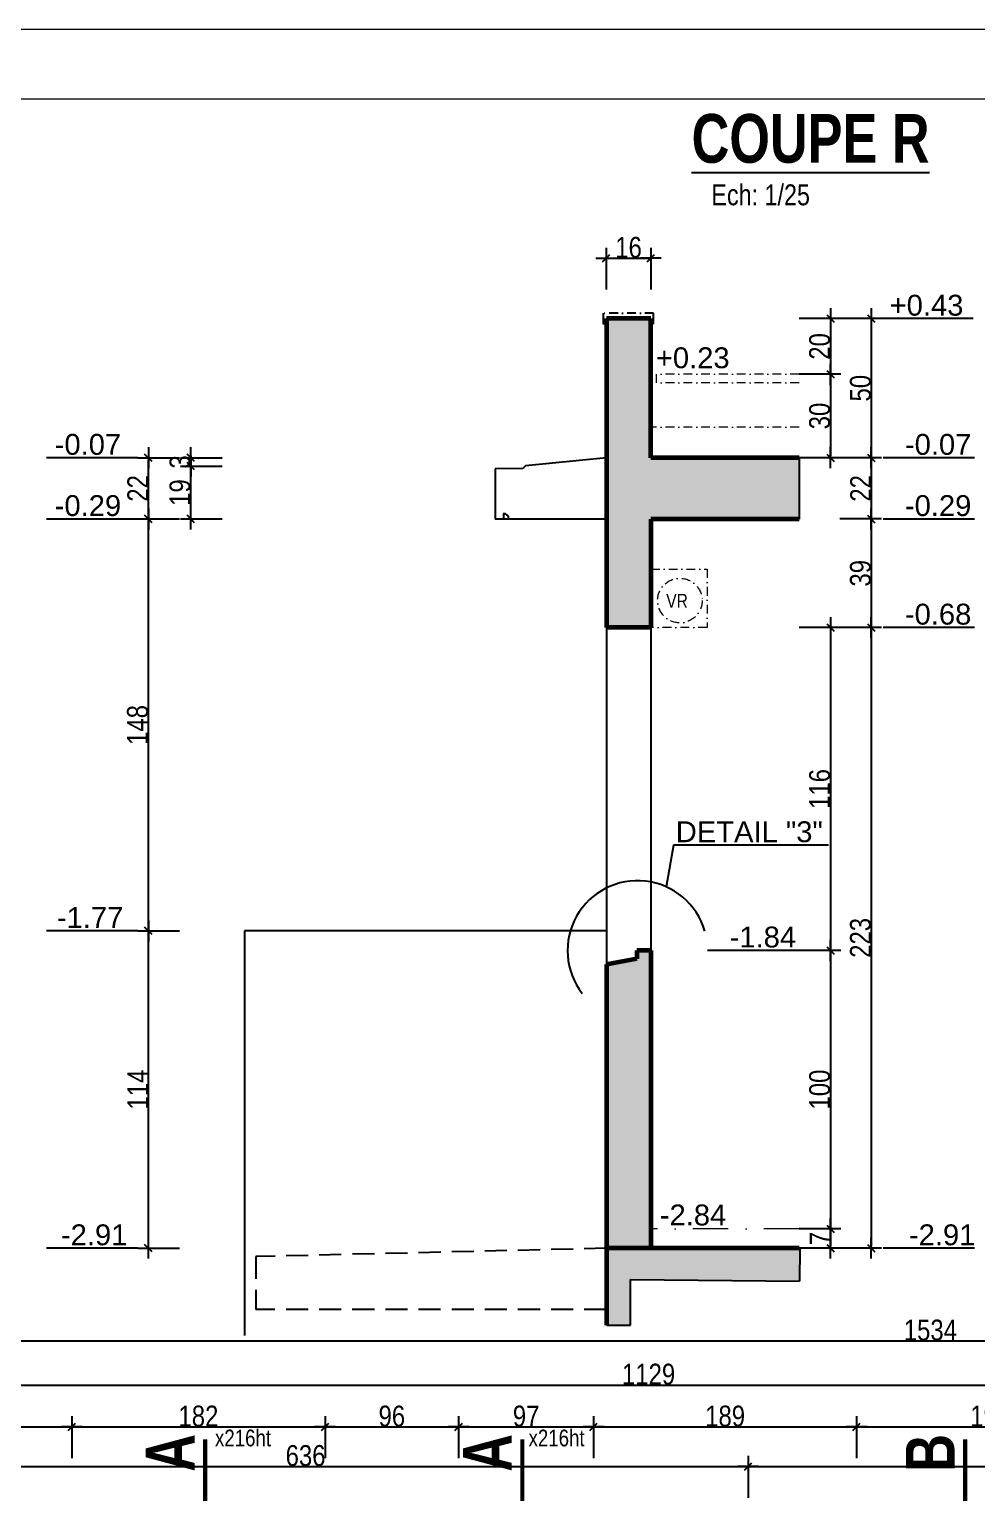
# Model space of a CAD drawing. Header units: centimetres. Extents: x 38820 to 82487, y -36363 to -12804.
# Drawn here: x 49311 to 49992, y -19890 to -18827 of the extents above; entities that cross this region are included whole.
import ezdxf
from ezdxf.enums import TextEntityAlignment as Align

# ---------------------------------------------------------------- set-up
doc = ezdxf.new("R2010")
doc.units = ezdxf.units.CM
doc.header["$LTSCALE"] = 0.5
for name, pattern in [('CACHE2', [4.7625, 3.175, -1.5875]), ('TIRETPT2', [12.7, 6.35, -3.175, 0, -3.175]), ('TIRETPTX2', [50.8, 25.4, -12.7, 0, -12.7])]:
    doc.linetypes.add(name, pattern=pattern)
doc.layers.get('DEFPOINTS').update_dxf_attribs({"linetype": 'CONTINUOUS'})
for name, color, linetype, lineweight in [('01_Cad_1_', 5, 'CONTINUOUS', 9), ('01_murs_coup', 5, 'CONTINUOUS', 60), ('01_tram_axes', 2, 'TIRETPTX2', 9)]:
    doc.layers.add(name, color=color, linetype=linetype, lineweight=lineweight)
for name, color, linetype in [('01_cote_gen', 4, 'CONTINUOUS'), ('01_linteaux', 2, 'CONTINUOUS'), ('01_poch_BN', 9, 'CONTINUOUS'), ('01_texte', 230, 'CONTINUOUS'), ('AA_COTES', 2, 'CONTINUOUS')]:
    doc.layers.add(name, color=color, linetype=linetype)
doc.styles.add('ARIAL', font='arial.ttf')
doc.styles.add('impact', font='impact.ttf')
doc.styles.add('MATTE_TXT', font='arial.ttf')
doc.styles.add('STYLE2', font='ARIALN.TTF')
doc.dimstyles.new('JB25', dxfattribs={"dimscale": 0.1, "dimtxt": 150, "dimasz": 15, "dimexe": 0.1, "dimexo": 0.1, "dimgap": 0.09, "dimtad": 1, "dimdec": 1, "dimlfac": 0.5, "dimdsep": 46, "dimtxsty": 'STYLE2', "dimblk1": 'BOND_G', "dimblk2": 'BOND_D', "dimsah": 1, "dimcen": 1.5, "dimdle": 0.01, "dimse1": 1, "dimse2": 1, "dimclrd": 4, "dimclre": 2, "dimclrt": 6, "dimazin": 2, "dimtfac": 2.333333, "dimtdec": 1, "dimtix": 1, "dimtmove": 2, "dimatfit": 3, "dimldrblk": 'BOND_G', "dimfxl": 1, "dimtolj": 1, "dimtzin": 0, "dimarcsym": 0})
doc.dimstyles.new('JB50', dxfattribs={"dimscale": 0.1, "dimtxt": 150, "dimasz": 15, "dimexe": 0.1, "dimexo": 0.1, "dimgap": 0.09, "dimtad": 1, "dimdec": 1, "dimdsep": 46, "dimtxsty": 'STYLE2', "dimblk1": 'BOND_G', "dimblk2": 'BOND_D', "dimsah": 1, "dimcen": 1.5, "dimdle": 0.01, "dimse1": 1, "dimse2": 1, "dimclrd": 4, "dimclre": 2, "dimclrt": 6, "dimazin": 2, "dimtfac": 2.333333, "dimtdec": 1, "dimtix": 1, "dimtmove": 2, "dimatfit": 3, "dimldrblk": 'BOND_G', "dimfxl": 1, "dimtolj": 1, "dimtzin": 0, "dimarcsym": 0})

# ---------------------------------------------------------------- blocks, each defined once
blk = doc.blocks.new('BOND_G')
at = {"layer": 'AA_COTES', "color": 0}
for p, q in [((0, -5), (0, 15)), ((5, 0), (-5, 0)), ((1.77, 1.77), (-1.77, -1.77))]:
    blk.add_line(p, q, dxfattribs=at)
blk = doc.blocks.new('BOND_D')
at = {"layer": 'AA_COTES', "color": 0}
for p, q in [((5, 0), (-5, 0)), ((-1.77, -1.77), (1.77, 1.77)), ((0, 5), (0, -15))]:
    blk.add_line(p, q, dxfattribs=at)
blk = doc.blocks.new('*D1467')
at = {"layer": '01_linteaux', "color": 4, "lineweight": -2, "transparency": 16777216}
blk.add_line((49193.1, -19769.2), (50724.1, -19769.2), dxfattribs=at)
at = {"layer": 'DEFPOINTS', "color": 0}
for p in [(50725.6, -19769.2), (49191.6, -19903.2), (50725.6, -19907.7)]:
    blk.add_point(p, dxfattribs=at)
at = {"layer": '01_linteaux', "color": 4, "lineweight": -2, "transparency": 16777216, "xscale": 1.5, "yscale": 1.5, "zscale": 1.5, "rotation": 180}
blk.add_blockref('BOND_G', (49191.6, -19769.2), dxfattribs=at)
at = {"layer": '01_linteaux', "color": 4, "lineweight": -2, "transparency": 16777216, "xscale": 1.5, "yscale": 1.5, "zscale": 1.5}
blk.add_blockref('BOND_D', (50725.6, -19769.2), dxfattribs=at)
at = {"layer": '01_linteaux', "color": 6, "transparency": 16777216, "insert": (49958.6, -19761.5), "char_height": 15, "attachment_point": 5, "style": 'STYLE2'}
blk.add_mtext('\\A1;1534', dxfattribs=at)
blk = doc.blocks.new('*D1494')
at = {"layer": '01_cote_gen', "color": 4, "lineweight": -2, "transparency": 16777216}
blk.add_line((49193.1, -19800.9), (50319.1, -19800.9), dxfattribs=at)
at = {"layer": 'DEFPOINTS', "color": 0}
for p in [(49191.6, -19791.7), (50320.6, -19800.9), (50320.6, -19914)]:
    blk.add_point(p, dxfattribs=at)
at = {"layer": '01_cote_gen', "color": 4, "lineweight": -2, "transparency": 16777216, "xscale": 1.5, "yscale": 1.5, "zscale": 1.5, "rotation": 180}
blk.add_blockref('BOND_G', (49191.6, -19800.9), dxfattribs=at)
at = {"layer": '01_cote_gen', "color": 4, "lineweight": -2, "transparency": 16777216, "xscale": 1.5, "yscale": 1.5, "zscale": 1.5}
blk.add_blockref('BOND_D', (50320.6, -19800.9), dxfattribs=at)
at = {"layer": '01_cote_gen', "color": 6, "transparency": 16777216, "insert": (49756.1, -19793.2), "char_height": 15, "attachment_point": 5, "style": 'STYLE2'}
blk.add_mtext('\\A1;1129', dxfattribs=at)
blk = doc.blocks.new('*D1497')
at = {"layer": '01_cote_gen', "color": 4, "lineweight": -2, "transparency": 16777216}
blk.add_line((49193.1, -19830.9), (49340.1, -19830.9), dxfattribs=at)
at = {"layer": 'DEFPOINTS', "color": 0}
for p in [(49341.6, -19830.9), (49191.6, -19856.5), (49341.6, -19856.5)]:
    blk.add_point(p, dxfattribs=at)
at = {"layer": '01_cote_gen', "color": 4, "lineweight": -2, "transparency": 16777216, "xscale": 1.5, "yscale": 1.5, "zscale": 1.5, "rotation": 180}
blk.add_blockref('BOND_G', (49191.6, -19830.9), dxfattribs=at)
at = {"layer": '01_cote_gen', "color": 4, "lineweight": -2, "transparency": 16777216, "xscale": 1.5, "yscale": 1.5, "zscale": 1.5}
blk.add_blockref('BOND_D', (49341.6, -19830.9), dxfattribs=at)
at = {"layer": '01_cote_gen', "color": 6, "transparency": 16777216, "insert": (49266.6, -19823.3), "char_height": 15, "attachment_point": 5, "style": 'STYLE2'}
blk.add_mtext('\\A1;150', dxfattribs=at)
blk = doc.blocks.new('*D1498')
at = {"layer": '01_cote_gen', "color": 4, "lineweight": -2, "transparency": 16777216}
blk.add_line((49343.1, -19830.9), (49522.1, -19830.9), dxfattribs=at)
at = {"layer": 'DEFPOINTS', "color": 0}
for p in [(49523.6, -19830.9), (49341.6, -19853.4), (49523.6, -19856.5)]:
    blk.add_point(p, dxfattribs=at)
at = {"layer": '01_cote_gen', "color": 4, "lineweight": -2, "transparency": 16777216, "xscale": 1.5, "yscale": 1.5, "zscale": 1.5, "rotation": 180}
blk.add_blockref('BOND_G', (49341.6, -19830.9), dxfattribs=at)
at = {"layer": '01_cote_gen', "color": 4, "lineweight": -2, "transparency": 16777216, "xscale": 1.5, "yscale": 1.5, "zscale": 1.5}
blk.add_blockref('BOND_D', (49523.6, -19830.9), dxfattribs=at)
at = {"layer": '01_cote_gen', "color": 6, "transparency": 16777216, "insert": (49432.6, -19823.3), "char_height": 15, "attachment_point": 5, "style": 'STYLE2'}
blk.add_mtext('\\A1;182', dxfattribs=at)
blk = doc.blocks.new('*D1499')
at = {"layer": '01_cote_gen', "color": 4, "lineweight": -2, "transparency": 16777216}
blk.add_line((49525.1, -19830.9), (49618.1, -19830.9), dxfattribs=at)
at = {"layer": 'DEFPOINTS', "color": 0}
for p in [(49619.6, -19830.9), (49523.6, -19856.5), (49619.6, -19856.5)]:
    blk.add_point(p, dxfattribs=at)
at = {"layer": '01_cote_gen', "color": 4, "lineweight": -2, "transparency": 16777216, "xscale": 1.5, "yscale": 1.5, "zscale": 1.5, "rotation": 180}
blk.add_blockref('BOND_G', (49523.6, -19830.9), dxfattribs=at)
at = {"layer": '01_cote_gen', "color": 4, "lineweight": -2, "transparency": 16777216, "xscale": 1.5, "yscale": 1.5, "zscale": 1.5}
blk.add_blockref('BOND_D', (49619.6, -19830.9), dxfattribs=at)
at = {"layer": '01_cote_gen', "color": 6, "transparency": 16777216, "insert": (49571.6, -19823.3), "char_height": 15, "attachment_point": 5, "style": 'STYLE2'}
blk.add_mtext('\\A1;96', dxfattribs=at)
blk = doc.blocks.new('*D1500')
at = {"layer": '01_cote_gen', "color": 4, "lineweight": -2, "transparency": 16777216}
blk.add_line((49621.1, -19830.9), (49715.1, -19830.9), dxfattribs=at)
at = {"layer": 'DEFPOINTS', "color": 0}
for p in [(49716.6, -19830.9), (49619.6, -19853.4), (49716.6, -19856.5)]:
    blk.add_point(p, dxfattribs=at)
at = {"layer": '01_cote_gen', "color": 4, "lineweight": -2, "transparency": 16777216, "xscale": 1.5, "yscale": 1.5, "zscale": 1.5, "rotation": 180}
blk.add_blockref('BOND_G', (49619.6, -19830.9), dxfattribs=at)
at = {"layer": '01_cote_gen', "color": 4, "lineweight": -2, "transparency": 16777216, "xscale": 1.5, "yscale": 1.5, "zscale": 1.5}
blk.add_blockref('BOND_D', (49716.6, -19830.9), dxfattribs=at)
at = {"layer": '01_cote_gen', "color": 6, "transparency": 16777216, "insert": (49668.1, -19823.3), "char_height": 15, "attachment_point": 5, "style": 'STYLE2'}
blk.add_mtext('\\A1;97', dxfattribs=at)
blk = doc.blocks.new('*D1501')
at = {"layer": '01_cote_gen', "color": 4, "lineweight": -2, "transparency": 16777216}
blk.add_line((49718.1, -19830.9), (49904.1, -19830.9), dxfattribs=at)
at = {"layer": 'DEFPOINTS', "color": 0}
for p in [(49905.6, -19830.9), (49716.6, -19856.5), (49905.6, -19856.5)]:
    blk.add_point(p, dxfattribs=at)
at = {"layer": '01_cote_gen', "color": 4, "lineweight": -2, "transparency": 16777216, "xscale": 1.5, "yscale": 1.5, "zscale": 1.5, "rotation": 180}
blk.add_blockref('BOND_G', (49716.6, -19830.9), dxfattribs=at)
at = {"layer": '01_cote_gen', "color": 4, "lineweight": -2, "transparency": 16777216, "xscale": 1.5, "yscale": 1.5, "zscale": 1.5}
blk.add_blockref('BOND_D', (49905.6, -19830.9), dxfattribs=at)
at = {"layer": '01_cote_gen', "color": 6, "transparency": 16777216, "insert": (49811.1, -19823.3), "char_height": 15, "attachment_point": 5, "style": 'STYLE2'}
blk.add_mtext('\\A1;189', dxfattribs=at)
blk = doc.blocks.new('*D1502')
at = {"layer": '01_cote_gen', "color": 4, "lineweight": -2, "transparency": 16777216}
blk.add_line((49907.1, -19830.9), (50096.1, -19830.9), dxfattribs=at)
at = {"layer": 'DEFPOINTS', "color": 0}
for p in [(50097.6, -19830.9), (49905.6, -20134), (50097.6, -20134)]:
    blk.add_point(p, dxfattribs=at)
at = {"layer": '01_cote_gen', "color": 4, "lineweight": -2, "transparency": 16777216, "xscale": 1.5, "yscale": 1.5, "zscale": 1.5, "rotation": 180}
blk.add_blockref('BOND_G', (49905.6, -19830.9), dxfattribs=at)
at = {"layer": '01_cote_gen', "color": 4, "lineweight": -2, "transparency": 16777216, "xscale": 1.5, "yscale": 1.5, "zscale": 1.5}
blk.add_blockref('BOND_D', (50097.6, -19830.9), dxfattribs=at)
at = {"layer": '01_cote_gen', "color": 6, "transparency": 16777216, "insert": (50001.6, -19823.3), "char_height": 15, "attachment_point": 5, "style": 'STYLE2'}
blk.add_mtext('\\A1;192', dxfattribs=at)
blk = doc.blocks.new('*D1504')
at = {"layer": '01_cote_gen', "color": 4, "lineweight": -2, "transparency": 16777216}
blk.add_line((49193.1, -19859.4), (49826.1, -19859.4), dxfattribs=at)
at = {"layer": 'DEFPOINTS', "color": 0}
for p in [(49827.6, -19859.4), (49191.6, -19881.9), (49827.6, -19914)]:
    blk.add_point(p, dxfattribs=at)
at = {"layer": '01_cote_gen', "color": 4, "lineweight": -2, "transparency": 16777216, "xscale": 1.5, "yscale": 1.5, "zscale": 1.5, "rotation": 180}
blk.add_blockref('BOND_G', (49191.6, -19859.4), dxfattribs=at)
at = {"layer": '01_cote_gen', "color": 4, "lineweight": -2, "transparency": 16777216, "xscale": 1.5, "yscale": 1.5, "zscale": 1.5}
blk.add_blockref('BOND_D', (49827.6, -19859.4), dxfattribs=at)
at = {"layer": '01_cote_gen', "color": 6, "transparency": 16777216, "insert": (49509.6, -19851.7), "char_height": 15, "attachment_point": 5, "style": 'STYLE2'}
blk.add_mtext('\\A1;636', dxfattribs=at)
blk = doc.blocks.new('*D1505')
at = {"layer": '01_cote_gen', "color": 4, "lineweight": -2, "transparency": 16777216}
blk.add_line((49829.1, -19859.4), (50319.1, -19859.4), dxfattribs=at)
at = {"layer": 'DEFPOINTS', "color": 0}
for p in [(50320.6, -19859.4), (49827.6, -19866.9), (50320.6, -19926.9)]:
    blk.add_point(p, dxfattribs=at)
at = {"layer": '01_cote_gen', "color": 4, "lineweight": -2, "transparency": 16777216, "xscale": 1.5, "yscale": 1.5, "zscale": 1.5, "rotation": 180}
blk.add_blockref('BOND_G', (49827.6, -19859.4), dxfattribs=at)
at = {"layer": '01_cote_gen', "color": 4, "lineweight": -2, "transparency": 16777216, "xscale": 1.5, "yscale": 1.5, "zscale": 1.5}
blk.add_blockref('BOND_D', (50320.6, -19859.4), dxfattribs=at)
at = {"layer": '01_cote_gen', "color": 6, "transparency": 16777216, "insert": (50104.1, -19851.7), "char_height": 15, "attachment_point": 5, "style": 'STYLE2'}
blk.add_mtext('\\A1;493', dxfattribs=at)
blk = doc.blocks.new('*D1710')
at = {"layer": '01_cote_gen', "color": 4, "lineweight": -2, "transparency": 16777216}
blk.add_line((49916, -19136.1), (49916, -19177.1), dxfattribs=at)
at = {"layer": 'DEFPOINTS', "color": 0}
for p in [(49924.6, -19134.6), (49864.2, -19178.6), (49916, -19178.6)]:
    blk.add_point(p, dxfattribs=at)
at = {"layer": '01_cote_gen', "color": 4, "lineweight": -2, "transparency": 16777216, "xscale": 1.5, "yscale": 1.5, "zscale": 1.5}
for name, p, rotation in [('BOND_G', (49916, -19134.6), 90), ('BOND_D', (49916, -19178.6), 270)]:
    blk.add_blockref(name, p, dxfattribs=dict(at, rotation=rotation))
at = {"layer": '01_cote_gen', "color": 6, "transparency": 16777216, "insert": (49908.5, -19156.6), "char_height": 15, "attachment_point": 5, "rotation": 90, "style": 'STYLE2'}
blk.add_mtext('\\A1;22', dxfattribs=at)
blk = doc.blocks.new('*D1711')
at = {"layer": '01_cote_gen', "color": 4, "lineweight": -2, "transparency": 16777216}
blk.add_line((49916, -19180.1), (49916, -19255.1), dxfattribs=at)
at = {"layer": 'DEFPOINTS', "color": 0}
for p in [(49893.5, -19178.6), (49741.7, -19256.6), (49916, -19256.6)]:
    blk.add_point(p, dxfattribs=at)
at = {"layer": '01_cote_gen', "color": 4, "lineweight": -2, "transparency": 16777216, "xscale": 1.5, "yscale": 1.5, "zscale": 1.5}
for name, p, rotation in [('BOND_G', (49916, -19178.6), 90), ('BOND_D', (49916, -19256.6), 270)]:
    blk.add_blockref(name, p, dxfattribs=dict(at, rotation=rotation))
at = {"layer": '01_cote_gen', "color": 6, "transparency": 16777216, "insert": (49908.4, -19217.6), "char_height": 15, "attachment_point": 5, "rotation": 90, "style": 'STYLE2'}
blk.add_mtext('\\A1;39', dxfattribs=at)
blk = doc.blocks.new('*D1712')
at = {"layer": '01_cote_gen', "color": 4, "lineweight": -2, "transparency": 16777216}
blk.add_line((49916, -19258.1), (49916, -19701.1), dxfattribs=at)
at = {"layer": 'DEFPOINTS', "color": 0}
for p in [(49741.7, -19256.6), (49839.5, -19702.6), (49916, -19702.6)]:
    blk.add_point(p, dxfattribs=at)
at = {"layer": '01_cote_gen', "color": 4, "lineweight": -2, "transparency": 16777216, "xscale": 1.5, "yscale": 1.5, "zscale": 1.5}
for name, p, rotation in [('BOND_G', (49916, -19256.6), 90), ('BOND_D', (49916, -19702.6), 270)]:
    blk.add_blockref(name, p, dxfattribs=dict(at, rotation=rotation))
at = {"layer": '01_cote_gen', "color": 6, "transparency": 16777216, "insert": (49908.4, -19479.6), "char_height": 15, "attachment_point": 5, "rotation": 90, "style": 'STYLE2'}
blk.add_mtext('\\A1;223', dxfattribs=at)
blk = doc.blocks.new('*D1713')
at = {"layer": '01_cote_gen', "color": 4, "lineweight": -2, "transparency": 16777216}
blk.add_line((49886.8, -19258.1), (49886.8, -19487.1), dxfattribs=at)
at = {"layer": 'DEFPOINTS', "color": 0}
for p in [(49741.7, -19256.6), (49757.7, -19488.6), (49886.8, -19488.6)]:
    blk.add_point(p, dxfattribs=at)
at = {"layer": '01_cote_gen', "color": 4, "lineweight": -2, "transparency": 16777216, "xscale": 1.5, "yscale": 1.5, "zscale": 1.5}
for name, p, rotation in [('BOND_G', (49886.8, -19256.6), 90), ('BOND_D', (49886.8, -19488.6), 270)]:
    blk.add_blockref(name, p, dxfattribs=dict(at, rotation=rotation))
at = {"layer": '01_cote_gen', "color": 6, "transparency": 16777216, "insert": (49879.1, -19372.6), "char_height": 15, "attachment_point": 5, "rotation": 90, "style": 'STYLE2'}
blk.add_mtext('\\A1;116', dxfattribs=at)
blk = doc.blocks.new('*D1714')
at = {"layer": '01_cote_gen', "color": 4, "lineweight": -2, "transparency": 16777216}
blk.add_line((49886.8, -19490.1), (49886.8, -19687.1), dxfattribs=at)
at = {"layer": 'DEFPOINTS', "color": 0}
for p in [(49879.3, -19488.6), (49854.1, -19688.6), (49886.8, -19688.6)]:
    blk.add_point(p, dxfattribs=at)
at = {"layer": '01_cote_gen', "color": 4, "lineweight": -2, "transparency": 16777216, "xscale": 1.5, "yscale": 1.5, "zscale": 1.5}
for name, p, rotation in [('BOND_G', (49886.8, -19488.6), 90), ('BOND_D', (49886.8, -19688.6), 270)]:
    blk.add_blockref(name, p, dxfattribs=dict(at, rotation=rotation))
at = {"layer": '01_cote_gen', "color": 6, "transparency": 16777216, "insert": (49879.1, -19588.6), "char_height": 15, "attachment_point": 5, "rotation": 90, "style": 'STYLE2'}
blk.add_mtext('\\A1;100', dxfattribs=at)
blk = doc.blocks.new('*D1715')
at = {"layer": '01_cote_gen', "color": 4, "lineweight": -2, "transparency": 16777216}
blk.add_line((49886.8, -19690.1), (49886.8, -19701.1), dxfattribs=at)
at = {"layer": 'DEFPOINTS', "color": 0}
for p in [(49849.8, -19688.6), (49849.8, -19702.6), (49886.8, -19702.6)]:
    blk.add_point(p, dxfattribs=at)
at = {"layer": '01_cote_gen', "color": 4, "lineweight": -2, "transparency": 16777216, "xscale": 1.5, "yscale": 1.5, "zscale": 1.5}
for name, p, rotation in [('BOND_G', (49886.8, -19688.6), 90), ('BOND_D', (49886.8, -19702.6), 270)]:
    blk.add_blockref(name, p, dxfattribs=dict(at, rotation=rotation))
at = {"layer": '01_cote_gen', "color": 6, "transparency": 16777216, "insert": (49879.3, -19695.6), "char_height": 15, "attachment_point": 5, "rotation": 90, "style": 'STYLE2'}
blk.add_mtext('\\A1;7', dxfattribs=at)
blk = doc.blocks.new('*D1716')
at = {"layer": '01_cote_gen', "color": 4, "lineweight": -2, "transparency": 16777216}
blk.add_line((49886.8, -19076.1), (49886.8, -19133.1), dxfattribs=at)
at = {"layer": 'DEFPOINTS', "color": 0}
for p in [(49884.7, -19074.6), (49884.7, -19134.6), (49886.8, -19134.6)]:
    blk.add_point(p, dxfattribs=at)
at = {"layer": '01_cote_gen', "color": 4, "lineweight": -2, "transparency": 16777216, "xscale": 1.5, "yscale": 1.5, "zscale": 1.5}
for name, p, rotation in [('BOND_G', (49886.8, -19074.6), 90), ('BOND_D', (49886.8, -19134.6), 270)]:
    blk.add_blockref(name, p, dxfattribs=dict(at, rotation=rotation))
at = {"layer": '01_cote_gen', "color": 6, "transparency": 16777216, "insert": (49879.1, -19104.6), "char_height": 15, "attachment_point": 5, "rotation": 90, "style": 'STYLE2'}
blk.add_mtext('\\A1;30', dxfattribs=at)
blk = doc.blocks.new('*D1717')
at = {"layer": '01_cote_gen', "color": 4, "lineweight": -2, "transparency": 16777216}
blk.add_line((49916, -19036.1), (49916, -19133.1), dxfattribs=at)
at = {"layer": 'DEFPOINTS', "color": 0}
for p in [(49747.5, -19034.6), (49893.5, -19134.6), (49916, -19134.6)]:
    blk.add_point(p, dxfattribs=at)
at = {"layer": '01_cote_gen', "color": 4, "lineweight": -2, "transparency": 16777216, "xscale": 1.5, "yscale": 1.5, "zscale": 1.5}
for name, p, rotation in [('BOND_G', (49916, -19034.6), 90), ('BOND_D', (49916, -19134.6), 270)]:
    blk.add_blockref(name, p, dxfattribs=dict(at, rotation=rotation))
at = {"layer": '01_cote_gen', "color": 6, "transparency": 16777216, "insert": (49908.4, -19084.6), "char_height": 15, "attachment_point": 5, "rotation": 90, "style": 'STYLE2'}
blk.add_mtext('\\A1;50', dxfattribs=at)
blk = doc.blocks.new('*D1718')
at = {"layer": '01_cote_gen', "color": 4, "lineweight": -2, "transparency": 16777216}
blk.add_line((49886.8, -19036.1), (49886.8, -19073.1), dxfattribs=at)
at = {"layer": 'DEFPOINTS', "color": 0}
for p in [(49741.7, -19034.6), (49874.7, -19074.6), (49886.8, -19074.6)]:
    blk.add_point(p, dxfattribs=at)
at = {"layer": '01_cote_gen', "color": 4, "lineweight": -2, "transparency": 16777216, "xscale": 1.5, "yscale": 1.5, "zscale": 1.5}
for name, p, rotation in [('BOND_G', (49886.8, -19034.6), 90), ('BOND_D', (49886.8, -19074.6), 270)]:
    blk.add_blockref(name, p, dxfattribs=dict(at, rotation=rotation))
at = {"layer": '01_cote_gen', "color": 6, "transparency": 16777216, "insert": (49879.1, -19054.6), "char_height": 15, "attachment_point": 5, "rotation": 90, "style": 'STYLE2'}
blk.add_mtext('\\A1;20', dxfattribs=at)
blk = doc.blocks.new('*D1719')
at = {"layer": '01_cote_gen', "color": 4, "lineweight": -2, "transparency": 16777216}
blk.add_line((49396.6, -19473.1), (49396.6, -19180.1), dxfattribs=at)
at = {"layer": 'DEFPOINTS', "color": 0}
for p in [(49396.6, -19178.6), (49666.9, -19178.6), (49486.9, -19474.6)]:
    blk.add_point(p, dxfattribs=at)
at = {"layer": '01_cote_gen', "color": 4, "lineweight": -2, "transparency": 16777216, "xscale": 1.5, "yscale": 1.5, "zscale": 1.5}
for name, p, rotation in [('BOND_D', (49396.6, -19178.6), 90), ('BOND_G', (49396.6, -19474.6), 270)]:
    blk.add_blockref(name, p, dxfattribs=dict(at, rotation=rotation))
at = {"layer": '01_cote_gen', "color": 6, "transparency": 16777216, "insert": (49388.9, -19326.6), "char_height": 15, "attachment_point": 5, "rotation": 90, "style": 'STYLE2'}
blk.add_mtext('\\A1;148', dxfattribs=at)
blk = doc.blocks.new('*D1720')
at = {"layer": '01_cote_gen', "color": 4, "lineweight": -2, "transparency": 16777216}
blk.add_line((49396.6, -19177.1), (49396.6, -19136.1), dxfattribs=at)
at = {"layer": 'DEFPOINTS', "color": 0}
for p in [(49396.6, -19134.6), (49746.9, -19134.6), (49666.9, -19178.6)]:
    blk.add_point(p, dxfattribs=at)
at = {"layer": '01_cote_gen', "color": 4, "lineweight": -2, "transparency": 16777216, "xscale": 1.5, "yscale": 1.5, "zscale": 1.5}
for name, p, rotation in [('BOND_D', (49396.6, -19134.6), 90), ('BOND_G', (49396.6, -19178.6), 270)]:
    blk.add_blockref(name, p, dxfattribs=dict(at, rotation=rotation))
at = {"layer": '01_cote_gen', "color": 6, "transparency": 16777216, "insert": (49389, -19156.6), "char_height": 15, "attachment_point": 5, "rotation": 90, "style": 'STYLE2'}
blk.add_mtext('\\A1;22', dxfattribs=at)
blk = doc.blocks.new('*D1721')
at = {"layer": '01_cote_gen', "color": 4, "lineweight": -2, "transparency": 16777216}
blk.add_line((49427.1, -19177.1), (49427.1, -19142.1), dxfattribs=at)
at = {"layer": 'DEFPOINTS', "color": 0}
for p in [(49427.1, -19140.6), (49666.9, -19140.6), (49666.9, -19178.6)]:
    blk.add_point(p, dxfattribs=at)
at = {"layer": '01_cote_gen', "color": 4, "lineweight": -2, "transparency": 16777216, "xscale": 1.5, "yscale": 1.5, "zscale": 1.5}
for name, p, rotation in [('BOND_D', (49427.1, -19140.6), 90), ('BOND_G', (49427.1, -19178.6), 270)]:
    blk.add_blockref(name, p, dxfattribs=dict(at, rotation=rotation))
at = {"layer": '01_cote_gen', "color": 6, "transparency": 16777216, "insert": (49419.4, -19159.6), "char_height": 15, "attachment_point": 5, "rotation": 90, "style": 'STYLE2'}
blk.add_mtext('\\A1;19', dxfattribs=at)
blk = doc.blocks.new('*D1722')
at = {"layer": '01_cote_gen', "color": 4, "lineweight": -2, "transparency": 16777216}
for p, q in [((49427.1, -19133.1), (49427.1, -19131.6)), ((49427.1, -19134.6), (49427.1, -19140.6)), ((49427.1, -19142.1), (49427.1, -19143.6))]:
    blk.add_line(p, q, dxfattribs=at)
at = {"layer": 'DEFPOINTS', "color": 0}
for p in [(49419.1, -19134.6), (49427.1, -19140.6), (49449.6, -19140.6)]:
    blk.add_point(p, dxfattribs=at)
at = {"layer": '01_cote_gen', "color": 4, "lineweight": -2, "transparency": 16777216, "xscale": 1.5, "yscale": 1.5, "zscale": 1.5}
for name, p, rotation in [('BOND_G', (49427.1, -19134.6), 270), ('BOND_D', (49427.1, -19140.6), 90)]:
    blk.add_blockref(name, p, dxfattribs=dict(at, rotation=rotation))
at = {"layer": '01_cote_gen', "color": 6, "transparency": 16777216, "insert": (49419.4, -19137.6), "char_height": 15, "attachment_point": 5, "rotation": 90, "style": 'STYLE2'}
blk.add_mtext('\\A1;3', dxfattribs=at)
blk = doc.blocks.new('*D1723')
at = {"layer": '01_cote_gen', "color": 4, "lineweight": -2, "transparency": 16777216}
blk.add_line((49727.2, -18991.2), (49756.2, -18991.2), dxfattribs=at)
at = {"layer": 'DEFPOINTS', "color": 0}
for p in [(49757.7, -18991.2), (49757.7, -19053.7), (49725.7, -19065.7)]:
    blk.add_point(p, dxfattribs=at)
at = {"layer": '01_cote_gen', "color": 4, "lineweight": -2, "transparency": 16777216, "xscale": 1.5, "yscale": 1.5, "zscale": 1.5, "rotation": 180}
blk.add_blockref('BOND_G', (49725.7, -18991.2), dxfattribs=at)
at = {"layer": '01_cote_gen', "color": 4, "lineweight": -2, "transparency": 16777216, "xscale": 1.5, "yscale": 1.5, "zscale": 1.5}
blk.add_blockref('BOND_D', (49757.7, -18991.2), dxfattribs=at)
at = {"layer": '01_cote_gen', "color": 6, "transparency": 16777216, "insert": (49741.7, -18983.5), "char_height": 15, "attachment_point": 5, "style": 'STYLE2'}
blk.add_mtext('\\A1;16', dxfattribs=at)
blk = doc.blocks.new('*D1724')
at = {"layer": '01_cote_gen', "color": 4, "lineweight": -2, "transparency": 16777216}
blk.add_line((49396.6, -19701.1), (49396.6, -19476.1), dxfattribs=at)
at = {"layer": 'DEFPOINTS', "color": 0}
for p in [(49396.6, -19474.6), (49419.1, -19474.6), (49725.7, -19702.6)]:
    blk.add_point(p, dxfattribs=at)
at = {"layer": '01_cote_gen', "color": 4, "lineweight": -2, "transparency": 16777216, "xscale": 1.5, "yscale": 1.5, "zscale": 1.5}
for name, p, rotation in [('BOND_D', (49396.6, -19474.6), 90), ('BOND_G', (49396.6, -19702.6), 270)]:
    blk.add_blockref(name, p, dxfattribs=dict(at, rotation=rotation))
at = {"layer": '01_cote_gen', "color": 6, "transparency": 16777216, "insert": (49389, -19588.6), "char_height": 15, "attachment_point": 5, "rotation": 90, "style": 'STYLE2'}
blk.add_mtext('\\A1;114', dxfattribs=at)

msp = doc.modelspace()

# ---------------------------------------------------------------- hatches: boundary and pattern name
at = {"layer": '01_poch_BN'}
h = msp.add_hatch(color=256, dxfattribs=at)
h.dxf.hatch_style = 1
h.paths.add_polyline_path([(49864.222, -19134.641), (49757.735, -19134.641), (49757.735, -19034.641), (49725.735, -19034.641), (49725.735, -19256.641), (49757.735, -19256.641), (49757.735, -19178.641), (49864.222, -19178.641)])
h.paths.add_polyline_path([(49757.735, -19488.641), (49747.735, -19488.641), (49747.735, -19494.641), (49725.735, -19498.641), (49725.735, -19702.641), (49757.735, -19702.641)])
h.paths.add_polyline_path([(49864.689, -19702.641), (49761.735, -19702.641), (49725.735, -19702.641), (49725.735, -19757.788), (49742.983, -19757.788), (49742.983, -19725.044), (49864.438, -19726.335)])

# ---------------------------------------------------------------- linework, layer by layer
at = {"layer": '01_Cad_1_'}
msp.add_line((54108.056, -18826.925), (48168.056, -18826.925), dxfattribs=at)
at = {"layer": '01_Cad_1_', "color": 2}
msp.add_line((54058.056, -18876.925), (48218.056, -18876.925), dxfattribs=at)
at = {"layer": '01_linteaux', "linetype": 'TIRETPT2', "ltscale": 7}
for p, q in [((49723.735, -19038.61), (49723.735, -19030.641)), ((49759.735, -19038.61), (49759.735, -19030.641)), ((49723.735, -19038.61), (49725.229, -19037.175)), ((49759.735, -19038.61), (49758.242, -19037.175))]:
    msp.add_line(p, q, dxfattribs=at)
at = {"layer": '01_linteaux', "linetype": 'TIRETPT2', "ltscale": 2}
msp.add_line((49759.735, -19030.641), (49723.735, -19030.641), dxfattribs=at)
at = {"layer": '01_linteaux'}
for p, q in [((49667.735, -19140.28), (49665.735, -19142.341)), ((49725.735, -19134.641), (49667.735, -19140.28)), ((49665.735, -19142.341), (49645.735, -19142.641)), ((49645.735, -19142.641), (49645.735, -19178.641)), ((49725.735, -19178.641), (49645.735, -19178.641)), ((49651.735, -19174.641), (49651.735, -19178.641)), ((49725.735, -19256.641), (49725.735, -19498.641)), ((49757.735, -19256.641), (49757.735, -19488.641)), ((49725.735, -19474.641), (49465.735, -19474.641)), ((49465.735, -19474.641), (49465.735, -19765.207))]:
    msp.add_line(p, q, dxfattribs=at)
at = {"layer": '01_linteaux', "linetype": 'CACHE2', "ltscale": 10}
for p, q in [((49725.735, -19702.641), (49473.735, -19708.641)), ((49473.735, -19708.641), (49473.735, -19746.641)), ((49725.735, -19746.641), (49473.735, -19746.641))]:
    msp.add_line(p, q, dxfattribs=at)
at = {"layer": '01_linteaux'}
msp.add_arc((49651.735, -19178.641), 4, 360, 90, dxfattribs=at)
at = {"layer": '01_murs_coup'}
for p, q in [((49725.735, -19034.641), (49725.735, -19256.641)), ((49757.735, -19034.641), (49725.735, -19034.641)), ((49757.735, -19134.641), (49757.735, -19034.641)), ((49864.222, -19134.641), (49757.735, -19134.641)), ((49864.222, -19178.641), (49757.735, -19178.641)), ((49757.735, -19178.641), (49757.735, -19256.641)), ((49757.735, -19256.641), (49725.735, -19256.641)), ((49757.735, -19488.641), (49747.735, -19488.641)), ((49747.735, -19488.641), (49747.735, -19494.641)), ((49757.735, -19488.641), (49757.735, -19702.641)), ((49747.735, -19494.641), (49725.735, -19498.641)), ((49725.735, -19498.641), (49725.735, -19702.641)), ((49864.222, -19702.641), (49725.735, -19702.641)), ((49725.735, -19702.641), (49725.735, -19757.788)), ((49864.222, -19702.641), (49761.735, -19702.641))]:
    msp.add_line(p, q, dxfattribs=at)
at = {"layer": '01_poch_BN', "ltscale": 2}
for p, q in [((49864.222, -19134.641), (49864.222, -19178.641)), ((49864.689, -19702.641), (49864.438, -19726.335)), ((49742.983, -19757.788), (49742.983, -19725.044)), ((49742.983, -19725.044), (49864.438, -19726.335))]:
    msp.add_line(p, q, dxfattribs=at)
at = {"layer": '01_poch_BN'}
msp.add_line((49725.735, -19757.788), (49742.983, -19757.788), dxfattribs=at)
at = {"layer": '01_texte'}
for p, q in [((49989.297, -19034.641), (49923.527, -19034.641)), ((49389.081, -19134.641), (49323.31, -19134.641)), ((49990.335, -19134.641), (49924.564, -19134.641)), ((49389.081, -19178.641), (49323.31, -19178.641)), ((49990.335, -19178.641), (49924.564, -19178.641)), ((49990.335, -19256.641), (49924.564, -19256.641)), ((49774.104, -19412.933), (49768.818, -19442.916)), ((49885.404, -19412.933), (49774.104, -19412.933)), ((49389.081, -19474.641), (49323.31, -19474.641)), ((49864.294, -19488.641), (49798.524, -19488.641)), ((49389.081, -19702.641), (49323.31, -19702.641)), ((49990.335, -19702.641), (49924.564, -19702.641))]:
    msp.add_line(p, q, dxfattribs=at)
at = {"layer": '01_texte', "const_width": 3}
for points in [[(49437.438, -19839.994), (49437.438, -19884.246)], [(49665.362, -19839.994), (49665.362, -19884.246)], [(49983.626, -19839.994), (49983.626, -19884.246)]]:
    msp.add_lwpolyline(points, dxfattribs=at)
at = {"layer": '01_texte'}
msp.add_arc((49748.172, -19488.81), 50.325, 16.327231, 217.675654, dxfattribs=at)
at = {"layer": '01_tram_axes', "ltscale": 0.5}
for p, q in [((49864.222, -19074.641), (49761.735, -19074.641)), ((49761.735, -19080.641), (49761.735, -19074.641)), ((49864.222, -19080.641), (49761.735, -19080.641)), ((49864.222, -19112.641), (49757.735, -19112.641)), ((49757.735, -19214.648), (49798.087, -19214.648)), ((49798.087, -19214.648), (49798.087, -19256.641)), ((49798.087, -19256.641), (49757.735, -19256.641))]:
    msp.add_line(p, q, dxfattribs=at)
at = {"layer": '01_tram_axes', "ltscale": 2}
for q in [(49757.735, -19688.641), (49761.735, -19688.641)]:
    msp.add_line((49864.222, -19688.641), q, dxfattribs=at)
at = {"layer": '01_tram_axes', "ltscale": 0.5}
msp.add_circle((49778.568, -19237.186), 16, dxfattribs=at)

# ---------------------------------------------------------------- texts
at = {"layer": '01_texte', "style": 'impact'}
msp.add_text('%%UCOUPE R', height=35, dxfattribs=at).set_placement((49872.521, -18933.104), align=Align.BOTTOM_CENTER)
at = {"layer": '01_texte', "style": 'MATTE_TXT', "width": 0.8}
for s, height, p in [('Ech: 1/25', 15, (49836.644, -18957.665)), ('VR', 10, (49776.545, -19245.428)), ('x216ht', 12, (49464.638, -19848.57)), ('x216ht', 12, (49689.987, -19848.57))]:
    msp.add_text(s, height=height, dxfattribs=at).set_placement(p, align=Align.BOTTOM_CENTER)
at = {"layer": '01_texte', "style": 'ARIAL'}
for s, p in [('+0.43', (49929.31, -19032.481)), ('+0.23', (49761.324, -19070.244)), ('-0.07', (49329.325, -19132.481)), ('-0.07', (49940.315, -19132.481)), ('-0.29', (49329.325, -19176.481)), ('-0.29', (49940.284, -19176.481)), ('-0.68', (49940.284, -19254.481)), ('DETAIL "3"', (49775.605, -19410.846)), ('-1.77', (49330.89, -19472.481)), ('-1.84', (49814.336, -19486.481)), ('-2.84', (49764.164, -19686.21)), ('-2.91', (49333.817, -19700.481)), ('-2.91', (49943.211, -19700.481))]:
    msp.add_text(s, height=15, dxfattribs=at).set_placement(p)
at = {"layer": '01_texte', "style": 'impact'}
for s, p in [('A', (49440.291, -19849.653)), ('A', (49668.215, -19849.653)), ('B', (49986.478, -19849.653))]:
    msp.add_text(s, height=35, rotation=90, dxfattribs=at).set_placement(p, align=Align.BOTTOM_CENTER)

# ---------------------------------------------------------------- dimensions: what is measured, and where the dimension line sits
at = {"layer": '01_cote_gen'}
for base, p1, p2, dimstyle, picture, middle in [((49757.735, -18991.153), (49725.735, -19065.663), (49757.735, -19053.673), 'JB25', '*D1723', (49741.735, -18983.486)), ((50320.619, -19800.913), (49191.614, -19791.692), (50320.619, -19914.034), 'JB50', '*D1494', (49756.117, -19793.245)), ((49341.614, -19830.937), (49191.614, -19856.511), (49341.614, -19856.511), 'JB50', '*D1497', (49266.614, -19823.269)), ((49523.619, -19830.937), (49341.614, -19853.437), (49523.619, -19856.511), 'JB50', '*D1498', (49432.617, -19823.269)), ((49619.614, -19830.937), (49523.619, -19856.511), (49619.614, -19856.511), 'JB50', '*D1499', (49571.617, -19823.269)), ((49716.619, -19830.937), (49619.614, -19853.437), (49716.619, -19856.511), 'JB50', '*D1500', (49668.117, -19823.269)), ((49905.617, -19830.937), (49716.619, -19856.511), (49905.617, -19856.511), 'JB50', '*D1501', (49811.118, -19823.269)), ((50097.617, -19830.937), (49905.617, -20134.037), (50097.617, -20134.037), 'JB50', '*D1502', (50001.617, -19823.269)), ((49827.598, -19859.398), (49191.614, -19881.898), (49827.598, -19914.034), 'JB50', '*D1504', (49509.606, -19851.73))]:
    dim = msp.add_linear_dim(base=base, p1=p1, p2=p2, dimstyle=dimstyle, dxfattribs=at)
    dim.commit()
    dim.dimension.update_dxf_attribs({"geometry": picture, "text_midpoint": middle})
for base, p1, p2, picture, middle in [((49886.794, -19074.641), (49741.735, -19034.641), (49874.651, -19074.641), '*D1718', (49879.127, -19054.641)), ((49916.027, -19134.641), (49747.51, -19034.641), (49893.527, -19134.641), '*D1717', (49908.359, -19084.641)), ((49886.794, -19134.641), (49884.711, -19074.641), (49884.711, -19134.641), '*D1716', (49879.127, -19104.641)), ((49396.581, -19134.641), (49666.902, -19178.641), (49746.902, -19134.641), '*D1720', (49389.041, -19156.641)), ((49427.1, -19140.641), (49419.081, -19134.641), (49449.6, -19140.641), '*D1722', (49419.433, -19137.641)), ((49916.027, -19178.641), (49924.564, -19134.641), (49864.222, -19178.641), '*D1710', (49908.487, -19156.641)), ((49427.1, -19140.641), (49666.902, -19178.641), (49666.902, -19140.641), '*D1721', (49419.433, -19159.641)), ((49396.581, -19178.641), (49486.902, -19474.641), (49666.902, -19178.641), '*D1719', (49388.913, -19326.641)), ((49916.027, -19256.641), (49893.527, -19178.641), (49741.735, -19256.641), '*D1711', (49908.359, -19217.641)), ((49916.027, -19702.641), (49741.735, -19256.641), (49839.503, -19702.641), '*D1712', (49908.359, -19479.641)), ((49886.794, -19488.641), (49741.735, -19256.641), (49757.735, -19488.641), '*D1713', (49879.127, -19372.641)), ((49396.581, -19474.641), (49725.735, -19702.641), (49419.081, -19474.641), '*D1724', (49389.041, -19588.641)), ((49886.794, -19688.641), (49879.294, -19488.641), (49854.12, -19688.641), '*D1714', (49879.127, -19588.641)), ((49886.794, -19702.641), (49849.821, -19688.641), (49849.821, -19702.641), '*D1715', (49879.285, -19695.641))]:
    dim = msp.add_linear_dim(base=base, p1=p1, p2=p2, angle=90, dimstyle='JB25', dxfattribs=at)
    dim.commit()
    dim.dimension.update_dxf_attribs({"geometry": picture, "text_midpoint": middle})
dim = msp.add_linear_dim(base=(50320.619, -19859.398), p1=(49827.598, -19866.898), p2=(50320.619, -19926.92), dimstyle='JB50', dxfattribs=at)
dim.commit()
dim.dimension.update_dxf_attribs({"geometry": '*D1505', "text_midpoint": (50104.109, -19851.73), "dimtype": 160})
at = {"layer": '01_linteaux'}
dim = msp.add_linear_dim(base=(50725.613, -19769.192), p1=(49191.614, -19903.153), p2=(50725.613, -19907.651), dimstyle='JB50', dxfattribs=at)
dim.commit()
dim.dimension.update_dxf_attribs({"geometry": '*D1467', "text_midpoint": (49958.614, -19761.524)})

doc.saveas('drawing.dxf')
